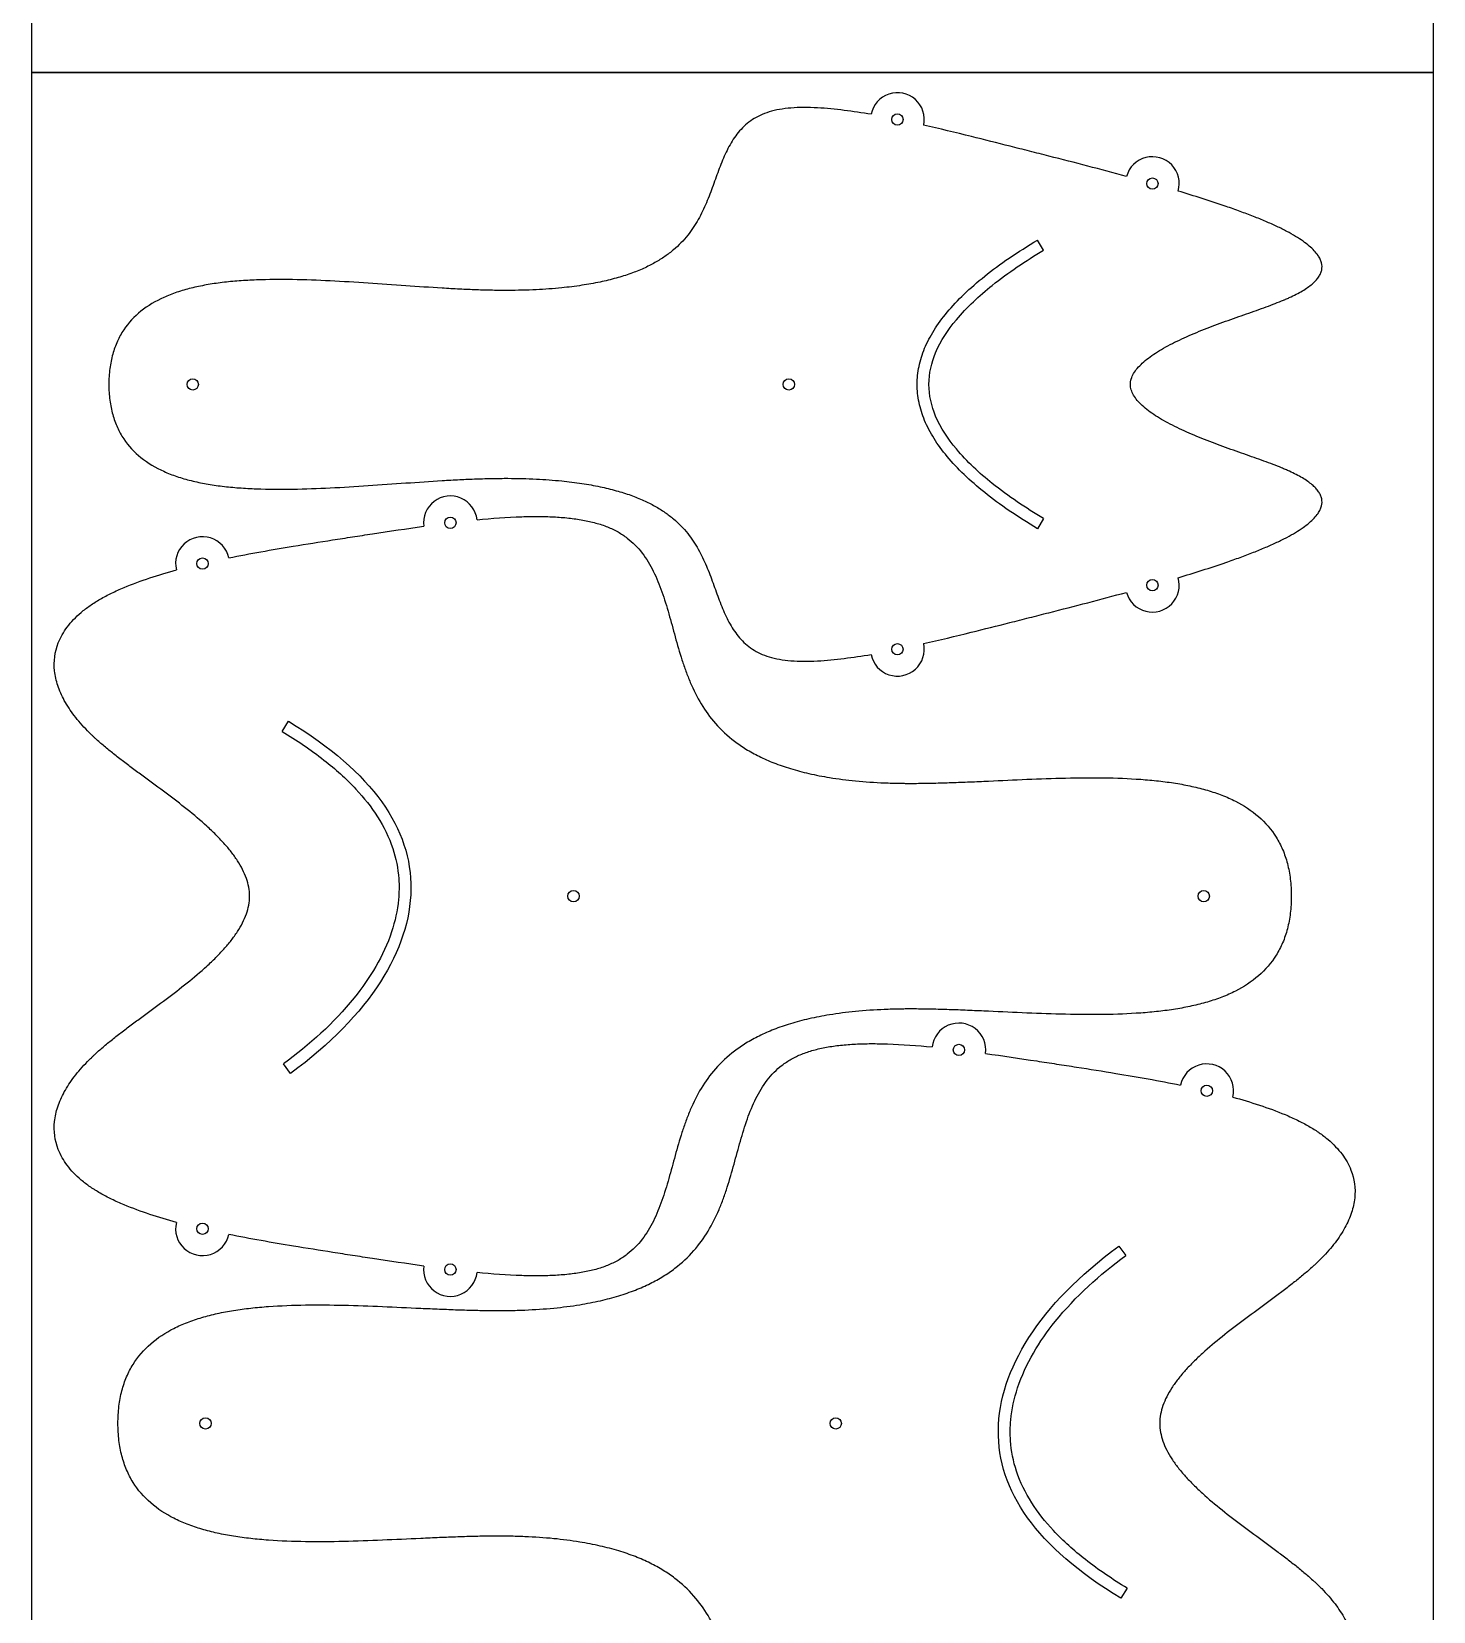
# Model space of a CAD drawing. Header units: inches. Extents: x 132 to 1257, y -131 to 658.
# Drawn here: x 406.9 to 466.9, y 392.3 to 459.9 of the extents above; entities that cross this region are included whole.
import ezdxf

# ---------------------------------------------------------------- set-up
doc = ezdxf.new("R2010")
doc.units = ezdxf.units.IN
doc.header["$MEASUREMENT"] = 0
doc.layers.add('Default', color=7, linetype='Continuous', true_color=0x000000)

msp = doc.modelspace()

# ---------------------------------------------------------------- linework, layer by layer
for p, q in [((450.258, 450.56), (449.997, 450.996)), ((450.258, 439.073), (449.997, 438.638)), ((417.673, 429.967), (417.936, 430.401)), ((418.028, 415.325), (417.727, 415.734)), ((453.478, 407.941), (453.779, 407.532)), ((453.833, 393.3), (453.57, 392.865))]:
    msp.add_line(p, q)
for centre in [(444.004, 456.152), (454.917, 453.41), (413.842, 444.817), (439.358, 444.817), (424.869, 438.894), (414.261, 437.148), (454.917, 436.223), (444.004, 433.481), (430.141, 422.914), (457.115, 422.914), (446.637, 416.332), (457.246, 414.586), (414.261, 408.681), (424.869, 406.934), (414.391, 400.352), (441.365, 400.352)]:
    msp.add_circle(centre, 0.243)
for centre, start, end in [((444.004, 456.152), 347.80874, 168.62341), ((454.917, 453.41), 343.83887, 164.47369), ((424.869, 438.894), 6.41056, 187.45588), ((414.261, 437.148), 12.22654, 193.47221), ((454.917, 436.223), 195.5263, 16.16203), ((444.004, 433.481), 191.38058, 12.19128), ((446.637, 416.332), 352.54409, 173.58882), ((457.246, 414.586), 346.52187, 167.77331), ((414.261, 408.681), 166.52187, 347.77331), ((424.869, 406.934), 172.54409, 353.58882)]:
    msp.add_arc(centre, 1.15, start, end)
for points, knots in [([(442.877, 456.379), (442.106, 456.497), (441.349, 456.61), (440.386, 456.661), (440.188, 456.667), (439.81, 456.665), (439.627, 456.659), (439.281, 456.631), (439.115, 456.611), (438.803, 456.556), (438.657, 456.522), (438.381, 456.437), (438.253, 456.388), (437.899, 456.223), (437.692, 456.087), (437.322, 455.76), (437.168, 455.58), (436.893, 455.184), (436.776, 454.97), (436.564, 454.526), (436.469, 454.291), (436.29, 453.817), (436.202, 453.569), (436.024, 453.081), (435.931, 452.835), (435.777, 452.47), (435.722, 452.349), (435.607, 452.109), (435.546, 451.991), (435.347, 451.637), (435.198, 451.411), (434.845, 450.971), (434.645, 450.766), (434.304, 450.476), (434.18, 450.382), (433.914, 450.198), (433.773, 450.11), (433.468, 449.939), (433.307, 449.858), (432.961, 449.702), (432.778, 449.629), (432.388, 449.489), (432.181, 449.424), (431.742, 449.301), (431.51, 449.246), (431.018, 449.142), (430.76, 449.096), (430.212, 449.013), (429.924, 448.977), (429.273, 448.912), (428.91, 448.886), (428.143, 448.849), (427.738, 448.839), (427.115, 448.837), (426.896, 448.839), (426.621, 448.843), (426.564, 448.845), (426.45, 448.847), (426.393, 448.849), (426.22, 448.853), (426.103, 448.857), (425.746, 448.87), (425.506, 448.881), (425.016, 448.905), (424.767, 448.919), (423.999, 448.966), (423.479, 449.001), (422.424, 449.075), (421.888, 449.113), (420.811, 449.185), (420.266, 449.219), (419.192, 449.271), (418.653, 449.292), (417.604, 449.308), (417.082, 449.306), (416.319, 449.277), (416.071, 449.263), (415.584, 449.226), (415.345, 449.203), (414.877, 449.146), (414.649, 449.113), (414.204, 449.033), (413.987, 448.988), (413.568, 448.883), (413.364, 448.824), (412.974, 448.692), (412.785, 448.619), (412.255, 448.38), (411.925, 448.188), (411.341, 447.721), (411.092, 447.456), (410.784, 446.994), (410.694, 446.831), (410.536, 446.483), (410.47, 446.299), (410.362, 445.91), (410.322, 445.704), (410.266, 445.271), (410.253, 445.044), (410.253, 444.817), (410.253, 444.59), (410.266, 444.362), (410.322, 443.929), (410.362, 443.724), (410.47, 443.334), (410.536, 443.15), (410.694, 442.802), (410.785, 442.639), (411.092, 442.178), (411.341, 441.913), (411.926, 441.446), (412.256, 441.254), (412.786, 441.014), (412.974, 440.941), (413.365, 440.809), (413.569, 440.75), (413.988, 440.646), (414.205, 440.6), (414.65, 440.521), (414.879, 440.487), (415.347, 440.43), (415.585, 440.407), (416.073, 440.371), (416.321, 440.357), (417.084, 440.328), (417.606, 440.325), (418.655, 440.342), (419.194, 440.362), (420.268, 440.415), (420.814, 440.449), (421.89, 440.521), (422.427, 440.559), (423.481, 440.633), (424.002, 440.668), (424.77, 440.715), (425.019, 440.729), (425.509, 440.753), (425.749, 440.764), (426.106, 440.777), (426.222, 440.78), (426.396, 440.785), (426.453, 440.787), (426.567, 440.789), (426.623, 440.79), (426.899, 440.795), (427.117, 440.797), (427.741, 440.795), (428.146, 440.785), (428.913, 440.747), (429.276, 440.721), (429.926, 440.656), (430.214, 440.621), (430.761, 440.538), (431.02, 440.491), (431.512, 440.388), (431.743, 440.332), (432.182, 440.209), (432.389, 440.145), (432.779, 440.005), (432.962, 439.932), (433.308, 439.776), (433.469, 439.695), (433.773, 439.524), (433.915, 439.436), (434.181, 439.251), (434.305, 439.157), (434.645, 438.868), (434.845, 438.662), (435.198, 438.222), (435.347, 437.997), (435.546, 437.643), (435.607, 437.524), (435.722, 437.285), (435.777, 437.164), (435.931, 436.799), (436.024, 436.553), (436.202, 436.065), (436.29, 435.817), (436.469, 435.344), (436.564, 435.108), (436.776, 434.664), (436.893, 434.451), (437.167, 434.054), (437.322, 433.874), (437.691, 433.547), (437.899, 433.412), (438.252, 433.246), (438.38, 433.197), (438.656, 433.112), (438.802, 433.078), (439.114, 433.023), (439.279, 433.003), (439.625, 432.975), (439.808, 432.969), (440.186, 432.967), (440.384, 432.972), (441.347, 433.024), (442.105, 433.137), (442.877, 433.255)], [21.337342, 21.337342, 21.337342, 21.337342, 25.86095, 25.86095, 27.024377, 27.024377, 28.094974, 28.094974, 29.071677, 29.071677, 29.962213, 29.962213, 30.77301, 30.77301, 32.260053, 32.260053, 33.67371, 33.67371, 35.104563, 35.104563, 36.584308, 36.584308, 38.101893, 38.101893, 39.660469, 39.660469, 40.445242, 40.445242, 41.234722, 41.234722, 42.850267, 42.850267, 44.567839, 44.567839, 45.49247, 45.49247, 46.482904, 46.482904, 47.555118, 47.555118, 48.725326, 48.725326, 50.009599, 50.009599, 51.423651, 51.423651, 52.982756, 52.982756, 54.701765, 54.701765, 56.853028, 56.853028, 59.247783, 59.247783, 60.543482, 60.543482, 60.877972, 60.877972, 61.21672, 61.21672, 61.9065, 61.9065, 63.331446, 63.331446, 64.809526, 64.809526, 67.885859, 67.885859, 71.069526, 71.069526, 74.272082, 74.272082, 77.43257, 77.43257, 80.482127, 80.482127, 81.952401, 81.952401, 83.373619, 83.373619, 84.740774, 84.740774, 86.047994, 86.047994, 87.296706, 87.296706, 88.48906, 88.48906, 90.733312, 90.733312, 92.896068, 92.896068, 93.993834, 93.993834, 95.14388, 95.14388, 96.374531, 96.374531, 97.712362, 97.712362, 97.712362, 99.050467, 99.050467, 100.281358, 100.281358, 101.431623, 101.431623, 102.529603, 102.529603, 104.692825, 104.692825, 106.937636, 106.937636, 108.130316, 108.130316, 109.379379, 109.379379, 110.686972, 110.686972, 112.054519, 112.054519, 113.47614, 113.47614, 114.946824, 114.946824, 117.997195, 117.997195, 121.158457, 121.158457, 124.361708, 124.361708, 127.545952, 127.545952, 130.622693, 130.622693, 132.10091, 132.10091, 133.525942, 133.525942, 134.215743, 134.215743, 134.554496, 134.554496, 134.888989, 134.888989, 136.184688, 136.184688, 138.579402, 138.579402, 140.730583, 140.730583, 142.448899, 142.448899, 144.007406, 144.007406, 145.420946, 145.420946, 146.704787, 146.704787, 147.874633, 147.874633, 148.946548, 148.946548, 149.936736, 149.936736, 150.861164, 150.861164, 152.578417, 152.578417, 154.193708, 154.193708, 154.983071, 154.983071, 155.76773, 155.76773, 157.32608, 157.32608, 158.843463, 158.843463, 160.323025, 160.323025, 161.753704, 161.753704, 163.167132, 163.167132, 164.653774, 164.653774, 165.464259, 165.464259, 166.354393, 166.354393, 167.330644, 167.330644, 168.400752, 168.400752, 169.563666, 169.563666, 174.092066, 174.092066, 174.092066, 174.092066]), ([(453.809, 453.718), (452.706, 454.019), (451.599, 454.304), (450.213, 454.657), (449.935, 454.728), (449.38, 454.869), (449.102, 454.939), (448.273, 455.149), (447.722, 455.288), (446.491, 455.592), (445.806, 455.756), (445.127, 455.91)], [-0.823595, -0.823595, -0.823595, -0.823595, 5.925481, 5.925481, 7.617573, 7.617573, 9.309877, 9.309877, 12.665867, 12.665867, 16.79159, 16.79159, 16.79159, 16.79159]), ([(456.021, 436.543), (456.707, 436.751), (457.39, 436.965), (458.271, 437.268), (458.474, 437.34), (458.866, 437.484), (459.055, 437.556), (459.42, 437.699), (459.594, 437.77), (459.928, 437.912), (460.087, 437.983), (460.388, 438.125), (460.531, 438.195), (460.797, 438.336), (460.922, 438.406), (461.153, 438.545), (461.26, 438.615), (461.456, 438.753), (461.546, 438.821), (461.706, 438.957), (461.779, 439.025), (461.904, 439.159), (461.959, 439.225), (462.041, 439.346), (462.073, 439.4), (462.123, 439.507), (462.142, 439.559), (462.182, 439.716), (462.185, 439.819), (462.153, 439.976), (462.136, 440.026), (462.091, 440.128), (462.062, 440.178), (461.994, 440.278), (461.953, 440.327), (461.862, 440.426), (461.809, 440.475), (461.694, 440.572), (461.63, 440.621), (461.491, 440.718), (461.415, 440.766), (461.253, 440.863), (461.165, 440.911), (460.979, 441.007), (460.88, 441.055), (460.727, 441.126), (460.673, 441.15), (460.591, 441.185), (460.563, 441.197), (460.506, 441.221), (460.477, 441.233), (460.327, 441.295), (460.205, 441.343), (459.952, 441.44), (459.82, 441.488), (459.55, 441.586), (459.411, 441.636), (459.127, 441.736), (458.982, 441.787), (458.688, 441.89), (458.54, 441.943), (458.088, 442.103), (457.786, 442.212), (457.188, 442.44), (456.889, 442.558), (456.455, 442.744), (456.314, 442.807), (456.039, 442.934), (455.905, 442.999), (455.646, 443.131), (455.52, 443.198), (455.281, 443.334), (455.166, 443.403), (454.95, 443.543), (454.847, 443.614), (454.658, 443.758), (454.569, 443.831), (454.411, 443.977), (454.338, 444.052), (454.214, 444.202), (454.159, 444.277), (454.072, 444.43), (454.037, 444.506), (453.991, 444.662), (453.979, 444.738), (453.979, 444.895), (453.991, 444.972), (454.037, 445.127), (454.072, 445.204), (454.159, 445.356), (454.213, 445.432), (454.338, 445.582), (454.411, 445.656), (454.569, 445.803), (454.658, 445.876), (454.847, 446.019), (454.949, 446.09), (455.165, 446.23), (455.28, 446.299), (455.52, 446.436), (455.645, 446.502), (455.904, 446.634), (456.038, 446.699), (456.313, 446.827), (456.454, 446.889), (456.888, 447.075), (457.186, 447.194), (457.784, 447.421), (458.086, 447.53), (458.538, 447.691), (458.686, 447.743), (458.98, 447.846), (459.125, 447.897), (459.409, 447.997), (459.548, 448.047), (459.818, 448.145), (459.95, 448.193), (460.203, 448.29), (460.325, 448.338), (460.475, 448.399), (460.504, 448.411), (460.547, 448.43), (460.561, 448.436), (460.589, 448.448), (460.603, 448.454), (460.671, 448.483), (460.725, 448.507), (460.878, 448.578), (460.977, 448.625), (461.164, 448.722), (461.251, 448.77), (461.414, 448.866), (461.489, 448.914), (461.628, 449.012), (461.692, 449.06), (461.808, 449.158), (461.86, 449.207), (461.952, 449.306), (461.993, 449.355), (462.062, 449.455), (462.091, 449.505), (462.136, 449.606), (462.152, 449.657), (462.185, 449.813), (462.182, 449.916), (462.143, 450.073), (462.123, 450.126), (462.074, 450.232), (462.042, 450.286), (461.96, 450.407), (461.905, 450.474), (461.78, 450.608), (461.708, 450.675), (461.548, 450.811), (461.458, 450.88), (461.263, 451.017), (461.155, 451.087), (460.925, 451.226), (460.8, 451.296), (460.534, 451.437), (460.392, 451.508), (460.091, 451.649), (459.932, 451.72), (459.598, 451.862), (459.423, 451.934), (459.059, 452.077), (458.87, 452.148), (458.478, 452.292), (458.275, 452.364), (457.393, 452.668), (456.709, 452.883), (456.021, 453.09)], [-72.816026, -72.816026, -72.816026, -72.816026, -68.589873, -68.589873, -67.318559, -67.318559, -66.122832, -66.122832, -65.008373, -65.008373, -63.980459, -63.980459, -63.043719, -63.043719, -62.201904, -62.201904, -61.451838, -61.451838, -60.790377, -60.790377, -60.212575, -60.212575, -59.710607, -59.710607, -59.34825, -59.34825, -59.018837, -59.018837, -58.399227, -58.399227, -58.086655, -58.086655, -57.74977, -57.74977, -57.37673, -57.37673, -56.958624, -56.958624, -56.489084, -56.489084, -55.962098, -55.962098, -55.376278, -55.376278, -54.729328, -54.729328, -54.382478, -54.382478, -54.203118, -54.203118, -54.019795, -54.019795, -53.249094, -53.249094, -52.425275, -52.425275, -51.557418, -51.557418, -50.654943, -50.654943, -49.727457, -49.727457, -47.836157, -47.836157, -45.968244, -45.968244, -45.060568, -45.060568, -44.184895, -44.184895, -43.349856, -43.349856, -42.56342, -42.56342, -41.835174, -41.835174, -41.168427, -41.168427, -40.565886, -40.565886, -40.025571, -40.025571, -39.537699, -39.537699, -39.081218, -39.081218, -38.624883, -38.624883, -38.137186, -38.137186, -37.597086, -37.597086, -36.994805, -36.994805, -36.328357, -36.328357, -35.600442, -35.600442, -34.814361, -34.814361, -33.979691, -33.979691, -33.104393, -33.104393, -32.197087, -32.197087, -30.329859, -30.329859, -28.439111, -28.439111, -27.511829, -27.511829, -26.609496, -26.609496, -25.741712, -25.741712, -24.91789, -24.91789, -24.147102, -24.147102, -23.963744, -23.963744, -23.873548, -23.873548, -23.784347, -23.784347, -23.437413, -23.437413, -22.790272, -22.790272, -22.204236, -22.204236, -21.677015, -21.677015, -21.207228, -21.207228, -20.788883, -20.788883, -20.415634, -20.415634, -20.078601, -20.078601, -19.765978, -19.765978, -19.146676, -19.146676, -18.817645, -18.817645, -18.4558, -18.4558, -17.954371, -17.954371, -17.377174, -17.377174, -16.71635, -16.71635, -15.966935, -15.966935, -15.125773, -15.125773, -14.18967, -14.18967, -13.162347, -13.162347, -12.048425, -12.048425, -10.853183, -10.853183, -9.582298, -9.582298, -5.347406, -5.347406, -5.347406, -5.347406]), ([(450.258, 439.073), (449.496, 439.531), (448.164, 440.42), (446.57, 441.886), (445.591, 443.336), (445.248, 444.817), (445.591, 446.298), (446.57, 447.748), (448.164, 449.214), (449.496, 450.103), (450.258, 450.56)], [0, 0, 0, 0, 1.049184, 1.888498, 2.547012, 3.094922, 3.642833, 4.301347, 5.14066, 6.189845, 6.189845, 6.189845, 6.189845]), ([(426.011, 439.022), (426.65, 439.083), (427.287, 439.133), (428.159, 439.161), (428.391, 439.165), (428.845, 439.163), (429.066, 439.158), (429.503, 439.136), (429.72, 439.12), (430.137, 439.075), (430.339, 439.047), (430.726, 438.977), (430.912, 438.935), (431.265, 438.837), (431.434, 438.782), (431.753, 438.654), (431.901, 438.584), (432.183, 438.424), (432.314, 438.337), (432.68, 438.055), (432.891, 437.84), (433.263, 437.357), (433.421, 437.094), (433.698, 436.538), (433.818, 436.241), (434.033, 435.633), (434.13, 435.313), (434.313, 434.672), (434.403, 434.339), (434.584, 433.682), (434.679, 433.352), (434.836, 432.862), (434.892, 432.7), (435.009, 432.378), (435.072, 432.219), (435.412, 431.42), (435.753, 430.831), (436.462, 430.025), (436.733, 429.774), (437.188, 429.427), (437.353, 429.315), (437.705, 429.097), (437.892, 428.994), (438.29, 428.796), (438.502, 428.704), (438.949, 428.528), (439.186, 428.446), (439.687, 428.294), (439.952, 428.224), (440.51, 428.097), (440.804, 428.04), (441.467, 427.933), (441.838, 427.886), (442.62, 427.809), (443.033, 427.782), (443.669, 427.755), (443.892, 427.749), (444.173, 427.745), (444.231, 427.744), (444.347, 427.743), (444.405, 427.742), (444.582, 427.741), (444.701, 427.742), (445.065, 427.744), (445.31, 427.748), (445.809, 427.759), (446.064, 427.767), (446.579, 427.785), (446.841, 427.795), (447.37, 427.817), (447.638, 427.829), (448.453, 427.866), (449, 427.892), (450.099, 427.938), (450.652, 427.958), (451.749, 427.982), (452.298, 427.987), (453.369, 427.972), (453.9, 427.953), (454.678, 427.896), (454.931, 427.874), (455.428, 427.818), (455.671, 427.785), (456.148, 427.709), (456.381, 427.665), (456.835, 427.565), (457.056, 427.509), (457.484, 427.383), (457.691, 427.313), (458.09, 427.158), (458.282, 427.073), (458.825, 426.798), (459.16, 426.582), (459.757, 426.063), (460.01, 425.771), (460.322, 425.269), (460.414, 425.092), (460.575, 424.714), (460.642, 424.515), (460.753, 424.093), (460.794, 423.871), (460.85, 423.404), (460.863, 423.159), (460.863, 422.914), (460.863, 422.669), (460.85, 422.424), (460.794, 421.957), (460.753, 421.735), (460.642, 421.313), (460.575, 421.114), (460.414, 420.736), (460.322, 420.559), (460.009, 420.057), (459.756, 419.765), (459.16, 419.246), (458.824, 419.03), (458.282, 418.755), (458.089, 418.67), (457.691, 418.515), (457.483, 418.445), (457.055, 418.319), (456.834, 418.263), (456.38, 418.163), (456.147, 418.119), (455.67, 418.043), (455.426, 418.01), (454.929, 417.954), (454.677, 417.932), (453.898, 417.875), (453.367, 417.856), (452.296, 417.841), (451.747, 417.846), (450.649, 417.871), (450.097, 417.891), (448.997, 417.936), (448.45, 417.962), (447.635, 417.999), (447.368, 418.011), (446.838, 418.034), (446.577, 418.044), (446.061, 418.062), (445.807, 418.069), (445.307, 418.081), (445.062, 418.084), (444.698, 418.087), (444.579, 418.087), (444.402, 418.086), (444.344, 418.086), (444.228, 418.084), (444.17, 418.084), (443.89, 418.079), (443.666, 418.073), (443.03, 418.046), (442.617, 418.019), (441.835, 417.942), (441.464, 417.895), (440.802, 417.787), (440.508, 417.731), (439.95, 417.603), (439.685, 417.534), (439.185, 417.381), (438.948, 417.3), (438.5, 417.124), (438.289, 417.031), (437.891, 416.834), (437.705, 416.731), (437.352, 416.513), (437.188, 416.4), (436.732, 416.053), (436.462, 415.803), (435.752, 414.997), (435.411, 414.408), (435.071, 413.61), (435.009, 413.451), (434.892, 413.129), (434.836, 412.966), (434.679, 412.476), (434.584, 412.146), (434.403, 411.49), (434.313, 411.157), (434.13, 410.516), (434.033, 410.196), (433.818, 409.588), (433.699, 409.291), (433.421, 408.735), (433.264, 408.472), (432.892, 407.989), (432.681, 407.774), (432.315, 407.492), (432.184, 407.405), (431.903, 407.245), (431.754, 407.175), (431.436, 407.047), (431.267, 406.991), (430.914, 406.893), (430.728, 406.852), (430.341, 406.782), (430.139, 406.753), (429.722, 406.708), (429.506, 406.692), (429.069, 406.67), (428.848, 406.665), (428.394, 406.663), (428.162, 406.667), (427.29, 406.695), (426.651, 406.745), (426.011, 406.806)], [20.470084, 20.470084, 20.470084, 20.470084, 23.875008, 23.875008, 25.112976, 25.112976, 26.290649, 26.290649, 27.442927, 27.442927, 28.523872, 28.523872, 29.533369, 29.533369, 30.474449, 30.474449, 31.359844, 31.359844, 32.195861, 32.195861, 33.816384, 33.816384, 35.443695, 35.443695, 37.134021, 37.134021, 38.893504, 38.893504, 40.698082, 40.698082, 42.534906, 42.534906, 43.452073, 43.452073, 44.366451, 44.366451, 48.090627, 48.090627, 50.066093, 50.066093, 51.129469, 51.129469, 52.265869, 52.265869, 53.489951, 53.489951, 54.819638, 54.819638, 56.271103, 56.271103, 57.860073, 57.860073, 59.840212, 59.840212, 62.036698, 62.036698, 63.223333, 63.223333, 63.529501, 63.529501, 63.839511, 63.839511, 64.470639, 64.470639, 65.774014, 65.774014, 67.125597, 67.125597, 68.517367, 68.517367, 69.941134, 69.941134, 72.851485, 72.851485, 75.790446, 75.790446, 78.682954, 78.682954, 81.477479, 81.477479, 82.826869, 82.826869, 84.133532, 84.133532, 85.393432, 85.393432, 86.601896, 86.601896, 87.760868, 87.760868, 88.873064, 88.873064, 90.98766, 90.98766, 93.053425, 93.053425, 94.111386, 94.111386, 95.223549, 95.223549, 96.415698, 96.415698, 97.712362, 97.712362, 97.712362, 99.008942, 99.008942, 100.201003, 100.201003, 101.313076, 101.313076, 102.370956, 102.370956, 104.436599, 104.436599, 106.551137, 106.551137, 107.663329, 107.663329, 108.822307, 108.822307, 110.030783, 110.030783, 111.290698, 111.290698, 112.597374, 112.597374, 113.946772, 113.946772, 116.741282, 116.741282, 119.633716, 119.633716, 122.57252, 122.57252, 125.482613, 125.482613, 126.906206, 126.906206, 128.297771, 128.297771, 129.649118, 129.649118, 130.95222, 130.95222, 131.583198, 131.583198, 131.893131, 131.893131, 132.199218, 132.199218, 133.385538, 133.385538, 135.581408, 135.581408, 137.560957, 137.560957, 139.148884, 139.148884, 140.599431, 140.599431, 141.928313, 141.928313, 143.151691, 143.151691, 144.287472, 144.287472, 145.350301, 145.350301, 147.324835, 147.324835, 151.04739, 151.04739, 151.961384, 151.961384, 152.878166, 152.878166, 154.714221, 154.714221, 156.518068, 156.518068, 158.276856, 158.276856, 159.966539, 159.966539, 161.593214, 161.593214, 163.213001, 163.213001, 164.048567, 164.048567, 164.933463, 164.933463, 165.873934, 165.873934, 166.882762, 166.882762, 167.962988, 167.962988, 169.114509, 169.114509, 170.291528, 170.291528, 171.528833, 171.528833, 174.938648, 174.938648, 174.938648, 174.938648]), ([(415.384, 437.391), (416.302, 437.577), (417.223, 437.739), (418.708, 437.984), (419.27, 438.072), (420.115, 438.204), (420.398, 438.247), (420.965, 438.334), (421.248, 438.378), (422.263, 438.533), (422.996, 438.643), (423.729, 438.745)], [274.979418, 274.979418, 274.979418, 274.979418, 279.962579, 279.962579, 282.991769, 282.991769, 284.518154, 284.518154, 286.044737, 286.044737, 289.987569, 289.987569, 289.987569, 289.987569]), ([(413.143, 408.948), (412.375, 409.171), (411.628, 409.401), (410.726, 409.779), (410.547, 409.858), (410.207, 410.024), (410.044, 410.11), (409.81, 410.245), (409.735, 410.29), (409.626, 410.359), (409.59, 410.382), (409.52, 410.428), (409.485, 410.452), (409.32, 410.566), (409.192, 410.663), (408.956, 410.863), (408.847, 410.966), (408.647, 411.176), (408.556, 411.283), (408.315, 411.604), (408.184, 411.831), (407.938, 412.458), (407.886, 412.859), (407.951, 413.482), (407.998, 413.691), (408.138, 414.116), (408.234, 414.329), (408.47, 414.76), (408.614, 414.977), (408.856, 415.294), (408.945, 415.403), (409.134, 415.622), (409.235, 415.731), (409.394, 415.892), (409.449, 415.947), (409.533, 416.028), (409.561, 416.056), (409.619, 416.111), (409.648, 416.138), (409.8, 416.277), (409.924, 416.386), (410.183, 416.605), (410.317, 416.715), (410.593, 416.935), (410.735, 417.045), (411.025, 417.266), (411.172, 417.377), (411.472, 417.6), (411.624, 417.712), (412.084, 418.051), (412.393, 418.277), (413.004, 418.734), (413.309, 418.967), (413.891, 419.434), (414.175, 419.673), (414.576, 420.038), (414.704, 420.159), (414.949, 420.403), (415.066, 420.525), (415.287, 420.771), (415.391, 420.894), (415.584, 421.143), (415.674, 421.268), (415.837, 421.518), (415.91, 421.644), (416.037, 421.896), (416.093, 422.022), (416.224, 422.398), (416.275, 422.653), (416.275, 423.176), (416.224, 423.431), (416.093, 423.806), (416.038, 423.932), (415.91, 424.184), (415.837, 424.31), (415.675, 424.56), (415.585, 424.685), (415.391, 424.933), (415.287, 425.056), (415.066, 425.303), (414.95, 425.425), (414.705, 425.668), (414.577, 425.789), (414.176, 426.154), (413.892, 426.393), (413.31, 426.86), (413.005, 427.093), (412.395, 427.55), (412.086, 427.776), (411.626, 428.115), (411.474, 428.227), (411.175, 428.45), (411.027, 428.56), (410.737, 428.782), (410.595, 428.892), (410.319, 429.112), (410.185, 429.221), (409.927, 429.44), (409.802, 429.549), (409.651, 429.688), (409.621, 429.716), (409.563, 429.77), (409.535, 429.798), (409.451, 429.879), (409.396, 429.934), (409.237, 430.096), (409.136, 430.205), (408.946, 430.423), (408.857, 430.532), (408.615, 430.849), (408.471, 431.066), (408.235, 431.497), (408.139, 431.71), (407.999, 432.135), (407.951, 432.344), (407.886, 432.967), (407.938, 433.367), (408.183, 433.995), (408.313, 434.221), (408.554, 434.543), (408.645, 434.65), (408.845, 434.86), (408.954, 434.963), (409.189, 435.163), (409.317, 435.26), (409.589, 435.449), (409.733, 435.539), (410.041, 435.716), (410.203, 435.802), (410.544, 435.968), (410.722, 436.048), (411.625, 436.427), (412.374, 436.657), (413.143, 436.88)], [198.121418, 198.121418, 198.121418, 198.121418, 202.286727, 202.286727, 203.327809, 203.327809, 204.302111, 204.302111, 204.765866, 204.765866, 204.991718, 204.991718, 205.213663, 205.213663, 206.063558, 206.063558, 206.858351, 206.858351, 207.605351, 207.605351, 208.99399, 208.99399, 211.179676, 211.179676, 212.31818, 212.31818, 213.55816, 213.55816, 214.935147, 214.935147, 215.68524, 215.68524, 216.478522, 216.478522, 216.89182, 216.89182, 217.102761, 217.102761, 217.316598, 217.316598, 218.199979, 218.199979, 219.12368, 219.12368, 220.081668, 220.081668, 221.067187, 221.067187, 222.073012, 222.073012, 224.115392, 224.115392, 226.140432, 226.140432, 228.093761, 228.093761, 229.031971, 229.031971, 229.933902, 229.933902, 230.795226, 230.795226, 231.61095, 231.61095, 232.383043, 232.383043, 233.114848, 233.114848, 234.498228, 234.498228, 235.881156, 235.881156, 236.612701, 236.612701, 237.384503, 237.384503, 238.199907, 238.199907, 239.060885, 239.060885, 239.962451, 239.962451, 240.900284, 240.900284, 242.852861, 242.852861, 244.877191, 244.877191, 246.918965, 246.918965, 247.924546, 247.924546, 248.909868, 248.909868, 249.867711, 249.867711, 250.791322, 250.791322, 251.674671, 251.674671, 251.888509, 251.888509, 252.099453, 252.099453, 252.512761, 252.512761, 253.306074, 253.306074, 254.056209, 254.056209, 255.4333, 255.4333, 256.673355, 256.673355, 257.811834, 257.811834, 259.996799, 259.996799, 261.385103, 261.385103, 262.13182, 262.13182, 262.92628, 262.92628, 263.7758, 263.7758, 264.688224, 264.688224, 265.66237, 265.66237, 266.703334, 266.703334, 270.876937, 270.876937, 270.876937, 270.876937]), ([(445.127, 433.724), (445.805, 433.877), (446.488, 434.041), (447.717, 434.345), (448.269, 434.483), (449.097, 434.693), (449.375, 434.764), (449.931, 434.905), (450.209, 434.975), (451.596, 435.329), (452.704, 435.615), (453.809, 435.916)], [178.638265, 178.638265, 178.638265, 178.638265, 182.755607, 182.755607, 186.111239, 186.111239, 187.803421, 187.803421, 189.49543, 189.49543, 196.254512, 196.254512, 196.254512, 196.254512]), ([(417.673, 429.967), (418.291, 429.592), (419.405, 428.839), (421.155, 427.283), (422.344, 425.538), (422.689, 423.804), (422.669, 422.597), (422.264, 420.761), (420.702, 418.212), (418.84, 416.555), (417.727, 415.734)], [0, 0, 0, 0, 0.852762, 1.582994, 2.767677, 3.290581, 3.641141, 4.195884, 5.485909, 7.119312, 7.119312, 7.119312, 7.119312]), ([(445.495, 384.244), (444.856, 384.183), (444.219, 384.134), (443.347, 384.105), (443.115, 384.101), (442.661, 384.103), (442.44, 384.108), (442.003, 384.13), (441.786, 384.146), (441.369, 384.191), (441.167, 384.219), (440.781, 384.29), (440.594, 384.331), (440.241, 384.429), (440.072, 384.485), (439.753, 384.612), (439.605, 384.683), (439.323, 384.843), (439.192, 384.929), (438.826, 385.211), (438.615, 385.427), (438.243, 385.91), (438.085, 386.172), (437.808, 386.728), (437.688, 387.025), (437.473, 387.634), (437.376, 387.954), (437.193, 388.595), (437.104, 388.928), (436.922, 389.584), (436.828, 389.914), (436.67, 390.405), (436.615, 390.567), (436.497, 390.889), (436.435, 391.048), (436.095, 391.846), (435.754, 392.435), (435.044, 393.242), (434.773, 393.492), (434.318, 393.839), (434.153, 393.952), (433.801, 394.17), (433.614, 394.272), (433.216, 394.47), (433.005, 394.563), (432.557, 394.739), (432.32, 394.82), (431.819, 394.973), (431.554, 395.042), (430.996, 395.17), (430.702, 395.226), (430.039, 395.334), (429.668, 395.381), (428.886, 395.457), (428.473, 395.485), (427.837, 395.511), (427.614, 395.517), (427.333, 395.522), (427.275, 395.523), (427.159, 395.524), (427.101, 395.524), (426.924, 395.525), (426.805, 395.525), (426.441, 395.523), (426.196, 395.519), (425.697, 395.507), (425.443, 395.5), (424.927, 395.482), (424.665, 395.472), (424.136, 395.449), (423.868, 395.437), (423.054, 395.4), (422.507, 395.374), (421.407, 395.329), (420.854, 395.309), (419.757, 395.284), (419.208, 395.279), (418.138, 395.294), (417.606, 395.314), (416.828, 395.37), (416.575, 395.393), (416.078, 395.448), (415.835, 395.481), (415.358, 395.558), (415.125, 395.601), (414.671, 395.702), (414.45, 395.758), (414.022, 395.884), (413.815, 395.954), (413.416, 396.109), (413.224, 396.193), (412.681, 396.468), (412.346, 396.685), (411.749, 397.203), (411.497, 397.496), (411.184, 397.997), (411.092, 398.175), (410.931, 398.552), (410.864, 398.752), (410.753, 399.173), (410.713, 399.395), (410.656, 399.862), (410.643, 400.107), (410.643, 400.352), (410.643, 400.597), (410.656, 400.843), (410.713, 401.31), (410.753, 401.532), (410.864, 401.953), (410.931, 402.152), (411.092, 402.53), (411.184, 402.708), (411.497, 403.209), (411.75, 403.502), (412.346, 404.02), (412.682, 404.237), (413.224, 404.512), (413.417, 404.596), (413.816, 404.751), (414.023, 404.821), (414.451, 404.947), (414.672, 405.003), (415.126, 405.104), (415.359, 405.147), (415.836, 405.224), (416.08, 405.256), (416.577, 405.312), (416.83, 405.335), (417.608, 405.391), (418.139, 405.41), (419.21, 405.425), (419.76, 405.42), (420.857, 405.396), (421.409, 405.376), (422.509, 405.33), (423.056, 405.304), (423.871, 405.267), (424.139, 405.255), (424.668, 405.233), (424.929, 405.223), (425.445, 405.205), (425.7, 405.197), (426.199, 405.186), (426.444, 405.182), (426.808, 405.18), (426.927, 405.18), (427.104, 405.18), (427.162, 405.181), (427.278, 405.182), (427.336, 405.183), (427.617, 405.187), (427.84, 405.194), (428.476, 405.22), (428.889, 405.248), (429.671, 405.324), (430.042, 405.371), (430.705, 405.479), (430.999, 405.536), (431.556, 405.663), (431.821, 405.733), (432.322, 405.885), (432.559, 405.967), (433.006, 406.142), (433.217, 406.235), (433.615, 406.433), (433.802, 406.536), (434.154, 406.753), (434.318, 406.866), (434.774, 407.213), (435.044, 407.463), (435.754, 408.27), (436.095, 408.859), (436.435, 409.657), (436.497, 409.816), (436.615, 410.138), (436.67, 410.3), (436.828, 410.79), (436.922, 411.12), (437.103, 411.776), (437.193, 412.11), (437.376, 412.75), (437.473, 413.07), (437.688, 413.679), (437.807, 413.976), (438.085, 414.532), (438.242, 414.794), (438.615, 415.277), (438.825, 415.493), (439.191, 415.775), (439.322, 415.861), (439.603, 416.021), (439.752, 416.092), (440.07, 416.219), (440.239, 416.275), (440.592, 416.373), (440.779, 416.414), (441.165, 416.485), (441.367, 416.513), (441.784, 416.558), (442.001, 416.575), (442.437, 416.596), (442.658, 416.602), (443.112, 416.603), (443.344, 416.6), (444.217, 416.571), (444.855, 416.522), (445.495, 416.46)], [20.470084, 20.470084, 20.470084, 20.470084, 23.875008, 23.875008, 25.112976, 25.112976, 26.290649, 26.290649, 27.442927, 27.442927, 28.523872, 28.523872, 29.533369, 29.533369, 30.474449, 30.474449, 31.359844, 31.359844, 32.195861, 32.195861, 33.816384, 33.816384, 35.443695, 35.443695, 37.134021, 37.134021, 38.893504, 38.893504, 40.698082, 40.698082, 42.534906, 42.534906, 43.452073, 43.452073, 44.366451, 44.366451, 48.090627, 48.090627, 50.066093, 50.066093, 51.129469, 51.129469, 52.265869, 52.265869, 53.489951, 53.489951, 54.819638, 54.819638, 56.271103, 56.271103, 57.860073, 57.860073, 59.840212, 59.840212, 62.036698, 62.036698, 63.223333, 63.223333, 63.529501, 63.529501, 63.839511, 63.839511, 64.470639, 64.470639, 65.774014, 65.774014, 67.125597, 67.125597, 68.517367, 68.517367, 69.941134, 69.941134, 72.851485, 72.851485, 75.790446, 75.790446, 78.682954, 78.682954, 81.477479, 81.477479, 82.826869, 82.826869, 84.133532, 84.133532, 85.393432, 85.393432, 86.601896, 86.601896, 87.760868, 87.760868, 88.873064, 88.873064, 90.98766, 90.98766, 93.053425, 93.053425, 94.111386, 94.111386, 95.223549, 95.223549, 96.415698, 96.415698, 97.712362, 97.712362, 97.712362, 99.008942, 99.008942, 100.201003, 100.201003, 101.313076, 101.313076, 102.370956, 102.370956, 104.436599, 104.436599, 106.551137, 106.551137, 107.663329, 107.663329, 108.822307, 108.822307, 110.030783, 110.030783, 111.290698, 111.290698, 112.597374, 112.597374, 113.946772, 113.946772, 116.741282, 116.741282, 119.633716, 119.633716, 122.57252, 122.57252, 125.482613, 125.482613, 126.906206, 126.906206, 128.297771, 128.297771, 129.649118, 129.649118, 130.95222, 130.95222, 131.583198, 131.583198, 131.893131, 131.893131, 132.199218, 132.199218, 133.385538, 133.385538, 135.581408, 135.581408, 137.560957, 137.560957, 139.148884, 139.148884, 140.599431, 140.599431, 141.928313, 141.928313, 143.151691, 143.151691, 144.287472, 144.287472, 145.350301, 145.350301, 147.324835, 147.324835, 151.04739, 151.04739, 151.961384, 151.961384, 152.878166, 152.878166, 154.714221, 154.714221, 156.518068, 156.518068, 158.276856, 158.276856, 159.966539, 159.966539, 161.593214, 161.593214, 163.213001, 163.213001, 164.048567, 164.048567, 164.933463, 164.933463, 165.873934, 165.873934, 166.882762, 166.882762, 167.962988, 167.962988, 169.114509, 169.114509, 170.291528, 170.291528, 171.528833, 171.528833, 174.938648, 174.938648, 174.938648, 174.938648]), ([(447.777, 416.183), (448.509, 416.082), (449.24, 415.972), (450.253, 415.817), (450.537, 415.773), (451.103, 415.686), (451.386, 415.643), (452.232, 415.511), (452.793, 415.423), (454.28, 415.178), (455.203, 415.016), (456.122, 414.829)], [179.014965, 179.014965, 179.014965, 179.014965, 182.948712, 182.948712, 184.474776, 184.474776, 186.000676, 186.000676, 189.029001, 189.029001, 194.020012, 194.020012, 194.020012, 194.020012]), ([(458.363, 414.318), (459.131, 414.095), (459.878, 413.866), (460.78, 413.488), (460.959, 413.408), (461.299, 413.242), (461.462, 413.157), (461.696, 413.022), (461.771, 412.977), (461.881, 412.908), (461.916, 412.885), (461.986, 412.838), (462.021, 412.815), (462.186, 412.7), (462.314, 412.603), (462.55, 412.403), (462.659, 412.301), (462.859, 412.091), (462.95, 411.984), (463.191, 411.662), (463.322, 411.436), (463.568, 410.808), (463.62, 410.408), (463.555, 409.785), (463.508, 409.576), (463.368, 409.151), (463.272, 408.937), (463.036, 408.506), (462.892, 408.29), (462.651, 407.972), (462.562, 407.863), (462.372, 407.645), (462.271, 407.536), (462.113, 407.374), (462.058, 407.319), (461.974, 407.238), (461.945, 407.211), (461.887, 407.156), (461.858, 407.129), (461.706, 406.989), (461.582, 406.88), (461.323, 406.661), (461.189, 406.552), (460.913, 406.332), (460.771, 406.222), (460.481, 406), (460.334, 405.889), (460.034, 405.666), (459.882, 405.554), (459.422, 405.216), (459.113, 404.989), (458.502, 404.532), (458.198, 404.299), (457.615, 403.832), (457.331, 403.593), (456.93, 403.228), (456.802, 403.107), (456.557, 402.864), (456.44, 402.741), (456.219, 402.495), (456.115, 402.372), (455.922, 402.124), (455.832, 401.999), (455.67, 401.749), (455.596, 401.623), (455.469, 401.371), (455.414, 401.244), (455.282, 400.869), (455.231, 400.614), (455.231, 400.091), (455.282, 399.836), (455.413, 399.461), (455.468, 399.334), (455.596, 399.082), (455.669, 398.956), (455.831, 398.706), (455.921, 398.581), (456.115, 398.333), (456.219, 398.21), (456.44, 397.964), (456.557, 397.842), (456.801, 397.598), (456.929, 397.478), (457.33, 397.112), (457.614, 396.874), (458.196, 396.407), (458.501, 396.174), (459.111, 395.717), (459.42, 395.49), (459.88, 395.152), (460.032, 395.04), (460.332, 394.817), (460.479, 394.706), (460.769, 394.485), (460.911, 394.375), (461.187, 394.155), (461.321, 394.045), (461.58, 393.826), (461.704, 393.717), (461.856, 393.578), (461.885, 393.551), (461.943, 393.496), (461.971, 393.469), (462.056, 393.387), (462.111, 393.333), (462.269, 393.171), (462.37, 393.062), (462.56, 392.843), (462.649, 392.735), (462.891, 392.417), (463.035, 392.201), (463.271, 391.77), (463.367, 391.556), (463.507, 391.131), (463.555, 390.922), (463.62, 390.3), (463.568, 389.9), (463.323, 389.272), (463.193, 389.045), (462.953, 388.723), (462.861, 388.616), (462.662, 388.406), (462.552, 388.304), (462.317, 388.104), (462.189, 388.007), (461.917, 387.818), (461.773, 387.727), (461.466, 387.55), (461.303, 387.464), (460.963, 387.298), (460.784, 387.218), (459.881, 386.84), (459.132, 386.61), (458.363, 386.387)], [198.121418, 198.121418, 198.121418, 198.121418, 202.286727, 202.286727, 203.327809, 203.327809, 204.302111, 204.302111, 204.765866, 204.765866, 204.991718, 204.991718, 205.213663, 205.213663, 206.063558, 206.063558, 206.858351, 206.858351, 207.605351, 207.605351, 208.99399, 208.99399, 211.179676, 211.179676, 212.31818, 212.31818, 213.55816, 213.55816, 214.935147, 214.935147, 215.68524, 215.68524, 216.478522, 216.478522, 216.89182, 216.89182, 217.102761, 217.102761, 217.316598, 217.316598, 218.199979, 218.199979, 219.12368, 219.12368, 220.081668, 220.081668, 221.067187, 221.067187, 222.073012, 222.073012, 224.115392, 224.115392, 226.140432, 226.140432, 228.093761, 228.093761, 229.031971, 229.031971, 229.933902, 229.933902, 230.795226, 230.795226, 231.61095, 231.61095, 232.383043, 232.383043, 233.114848, 233.114848, 234.498228, 234.498228, 235.881156, 235.881156, 236.612701, 236.612701, 237.384503, 237.384503, 238.199907, 238.199907, 239.060885, 239.060885, 239.962451, 239.962451, 240.900284, 240.900284, 242.852861, 242.852861, 244.877191, 244.877191, 246.918965, 246.918965, 247.924546, 247.924546, 248.909868, 248.909868, 249.867711, 249.867711, 250.791322, 250.791322, 251.674671, 251.674671, 251.888509, 251.888509, 252.099453, 252.099453, 252.512761, 252.512761, 253.306074, 253.306074, 254.056209, 254.056209, 255.4333, 255.4333, 256.673355, 256.673355, 257.811834, 257.811834, 259.996799, 259.996799, 261.385103, 261.385103, 262.13182, 262.13182, 262.92628, 262.92628, 263.7758, 263.7758, 264.688224, 264.688224, 265.66237, 265.66237, 266.703334, 266.703334, 270.876937, 270.876937, 270.876937, 270.876937]), ([(423.729, 407.084), (422.997, 407.185), (422.266, 407.294), (421.253, 407.449), (420.97, 407.493), (420.403, 407.58), (420.12, 407.624), (419.275, 407.755), (418.713, 407.844), (417.227, 408.088), (416.304, 408.251), (415.384, 408.437)], [179.014965, 179.014965, 179.014965, 179.014965, 182.948712, 182.948712, 184.474776, 184.474776, 186.000676, 186.000676, 189.029001, 189.029001, 194.020012, 194.020012, 194.020012, 194.020012]), ([(453.833, 393.3), (453.216, 393.674), (452.101, 394.427), (450.351, 395.983), (449.162, 397.728), (448.817, 399.462), (448.837, 400.67), (449.242, 402.505), (450.804, 405.054), (452.666, 406.712), (453.779, 407.532)], [0, 0, 0, 0, 0.852762, 1.582994, 2.767677, 3.290581, 3.641141, 4.195884, 5.485909, 7.119312, 7.119312, 7.119312, 7.119312])]:
    msp.add_open_spline(points, degree=3, knots=knots)
for points, degree in [([(449.997, 438.638), (439.7, 444.817), (449.997, 450.996)], 2), ([(417.936, 430.401), (421.57, 428.199), (424.853, 423.4), (421.444, 417.844), (418.028, 415.325)], 3), ([(453.57, 392.865), (449.936, 395.068), (446.653, 399.866), (450.062, 405.422), (453.478, 407.941)], 3)]:
    msp.add_open_spline(points, degree=degree)
at = {"layer": 'Default'}
for points in [[(406.946, 458.162), (466.946, 458.162), (466.946, 558.162), (406.946, 558.162)], [(406.946, 358.162), (466.946, 358.162), (466.946, 458.162), (406.946, 458.162)]]:
    msp.add_lwpolyline(points, close=True, dxfattribs=at)

doc.saveas('drawing.dxf')
